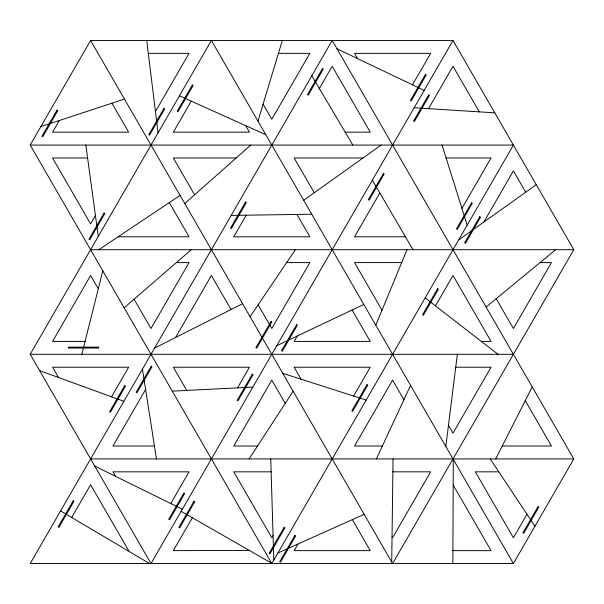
<?xml version="1.0" encoding="UTF-8"?>
<svg xmlns="http://www.w3.org/2000/svg" width="604" height="604" viewBox="0 0 604 604"><rect width="100%" height="100%" fill="white"/><g stroke="black" fill="none" stroke-linecap="round" stroke-linejoin="round"><path stroke-width="0.91" d="M452.849 563.54L453.302 459.44M391.717 562.014L393.053 458.927M445.827 446.499L457.364 354.306M81.834 354.306L102.808 270.841M257.983 121.14L282.317 40.46M375.801 325.209L407.013 249.694M376.39 458.927L410.561 385.42M495.703 458.927L532.237 386.938M30.2 145.073L513.4 145.073L271.8 563.54L30.2 145.073L90.6 40.46L453 40.46L573.8 249.694L392.6 563.54L90.6 40.46M59.283 120.513L52.548 132.17L128.652 132.17L111.921 103.186M95.44 215.507L90.6 223.888L52.548 157.976L87.61 157.976M155.454 111.559L189.052 53.363L148.305 53.363M453 40.46L151 563.54L30.2 354.306L211.4 40.46L513.4 563.54L573.8 458.927L332.2 40.46L30.2 563.54L513.4 563.54M191.264 101.132L173.348 132.17L249.452 132.17L245.685 125.647M111.559 396.813L128.652 367.209L52.548 367.209L58.475 377.477M71.695 517.477L90.6 484.733L128.652 550.637L127.723 550.637M145.609 389.452L112.948 446.024L154.42 446.024M175.613 337.485L211.4 275.5L231.045 309.527M246.221 215.183L233.748 236.791L309.852 236.791L296.957 214.458M319.025 89.082L332.2 66.266L370.252 132.17L345.201 132.17M170.751 503.525L189.052 471.83L112.948 471.83L115.553 476.329M237.523 387.874L249.452 367.209L173.348 367.209L186.742 390.411M412.487 84.824L430.652 53.363L354.548 53.363L357.576 58.611M192.344 517.741L173.348 550.637L249.324 550.41M297.266 336.013L294.148 341.403L370.252 341.403L352.117 309.988M379.833 193.001L354.548 236.791L405.458 236.791M428.523 108.66L453 66.266L479.327 111.861M273.068 535.537L271.8 537.734L233.748 471.83L271.136 471.83M353.604 396.043L370.252 367.209L294.148 367.209L301.064 379.191M461.932 208.418L491.052 157.976L446.107 157.976M297.968 544.023L294.148 550.637L370.252 550.637L352.351 519.629M435.476 305.858L453 275.5L491.052 341.403L481.35 341.403M483.88 222.015L513.4 170.879L525.707 192.2M526.975 514.223L513.4 537.734L475.348 471.83L498.798 471.83M249.15 458.927L293.121 391.233M250.086 316.692L295.364 249.694M184.756 203.548L250.766 145.073M124.152 307.798L191.294 249.694M486.122 307.066L555.68 249.694M303.676 200.286L381.124 145.073M459.04 239.72L536.488 184.514M98.845 249.694L180.052 195.394M154.594 348.078L242.589 303.706M276.745 345.745L363.812 304.439M277.863 553.038L364.182 514.321M40.891 126.568L124.439 99.071M172.261 391.135L252.865 387.104M231.196 215.401L311.739 214.246M278.429 53.363L309.852 53.363L271.8 119.267L263.095 104.19M236.202 157.976L173.348 157.976L194.616 194.813M363.019 157.976L294.148 157.976L314.231 192.759M118.142 236.791L189.052 236.791L169.301 202.582M90.6 249.694L573.8 249.694M176.383 262.597L189.052 262.597L151 328.501L134.08 299.207M286.651 262.597L309.852 262.597L271.8 328.501L258.119 304.809M401.683 262.597L354.548 262.597L382.015 310.169M540.036 262.597L551.452 262.597L513.4 328.501L496.216 298.738M85.323 341.403L52.548 341.403L90.6 275.5L98.293 288.825M30.2 354.306L513.4 354.306M455.748 367.209L491.052 367.209L453 433.121L448.485 425.291M257.531 446.024L233.748 446.024L271.8 380.112L285.231 403.374M382.385 446.024L354.548 446.024L392.6 380.112L403.917 399.712M502.249 446.024L551.452 446.024L525.269 400.671M90.6 458.927L573.8 458.927M392.887 471.83L430.652 471.83L392.6 537.734L392.041 536.775M452.902 550.637L491.052 550.637L453.189 485.057M414.148 107.754L494.789 112.842M282.785 373.332L366.175 400.075M39.607 370.607L123.873 401.298M179.441 95.809L265.82 134.715M337.009 48.788L424.167 90.404M94.73 466.077L182.348 509.24M181.147 511.324L271.596 563.185M60.589 510.909L149.528 563.54M425.178 297.878L497.998 354.306M490.221 458.927L534.948 526.212M311.815 75.764L352.842 145.073M372.336 180.181L413 249.694M442.06 145.073L467.179 225.141M142.446 369.127L156.436 458.927M85.859 145.073L98.278 236.391M146.719 40.46L158.067 132.842M270.743 458.927L273.816 560.051M57.033 110.139L41.933 136.293L42.718 136.746L57.818 110.592L57.033 110.139M163.873 108.531L148.773 134.684L149.558 135.137L164.658 108.984L163.873 108.531M104.069 213.061L88.969 239.214L89.754 239.667L104.854 213.514L104.069 213.061M192.321 85.081L177.221 111.234L178.006 111.687L193.106 85.534L192.321 85.081M124.673 385.684L109.573 411.837L110.358 412.29L125.458 386.137L124.673 385.684M322.559 68.509L307.459 94.662L308.236 95.115L323.336 68.962L322.559 68.509M73.19 500.822L58.09 526.975L58.875 527.428L73.975 501.275L73.19 500.822M245.594 201.993L230.494 228.146L231.279 228.599L246.379 202.446L245.594 201.993M151.219 366.205L136.119 392.358L136.904 392.811L152.004 366.658L151.219 366.205M271.015 321.487L255.915 347.64L256.7 348.093L271.8 321.94L271.015 321.487M252.298 374.186L237.198 400.339L237.984 400.792L253.084 374.639L252.298 374.186M183.843 493.143L168.743 519.297L169.528 519.75L184.628 493.596L183.843 493.143M425.51 74.33L410.41 100.483L411.196 100.936L426.296 74.783L425.51 74.33M193.975 501.267L178.875 527.42L179.66 527.873L194.76 501.72L193.975 501.267M428.659 94.919L413.559 121.072L414.344 121.525L429.444 95.372L428.659 94.919M383.397 173.552L368.297 199.705L369.082 200.158L384.182 174.005L383.397 173.552M296.624 324.673L281.524 350.826L282.31 351.279L297.41 325.126L296.624 324.673M284.182 527.307L269.082 553.46L269.867 553.913L284.967 527.76L284.182 527.307M471.52 202.853L456.42 229.007L457.198 229.46L472.298 203.306L471.52 202.853M366.922 384.718L351.822 410.871L352.608 411.324L367.708 385.171L366.922 384.718M294.843 535.537L279.743 561.697L280.528 562.15L295.628 535.99L294.843 535.537M437.636 288.682L422.536 314.835L423.321 315.288L438.421 289.135L437.636 288.682M479.75 216.738L464.65 242.891L465.435 243.344L480.535 217.191L479.75 216.738M537.998 506.726L522.898 532.879L523.683 533.332L538.783 507.179L537.998 506.726M98.626 347.141L68.426 347.141L68.426 348.047L98.626 348.047L98.626 347.141"/></g></svg>
